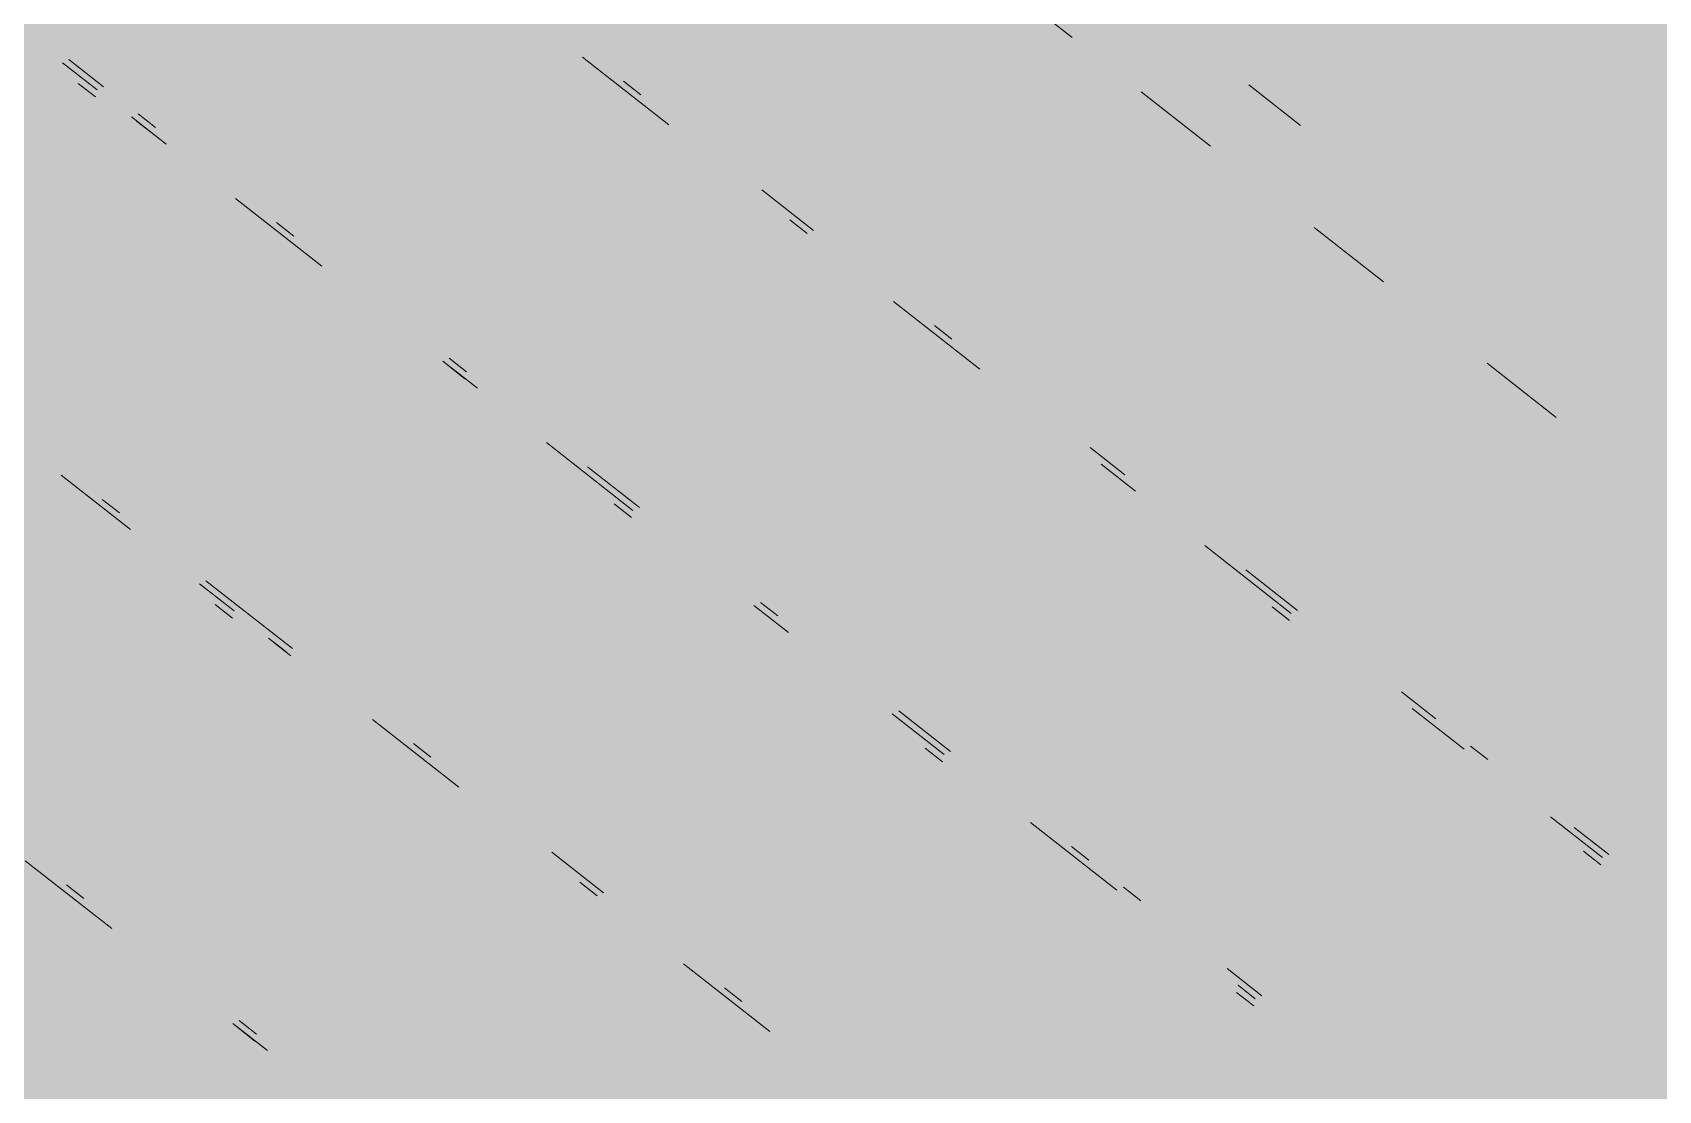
# Paper-space layout '03 3D Building and Roof' of a CAD drawing. Header units: millimetres. Extents: x 5 to 415, y 5 to 292.
# Drawn here: x 271.363 to 274.497, y 70.269 to 72.308 of the extents above; entities that cross this region are included whole.
import ezdxf

# ---------------------------------------------------------------- set-up
doc = ezdxf.new("R2010")
doc.units = ezdxf.units.MM
doc.layers.add('EXISTING', color=7, linetype='Continuous')
doc.layers.add('IMAGES', color=7, linetype='Continuous')

# ---------------------------------------------------------------- blocks, each defined once
blk = doc.blocks.new('SHEET_03')
at = {"layer": 'EXISTING', "color": 250, "lineweight": 9}
for p, q in [((273.2337, 72.4034), (273.367, 72.2988)), ((271.4996, 72.2038), (271.433, 72.2561)), ((272.4228, 72.2609), (272.5894, 72.1301)), ((271.4205, 72.2502), (271.4871, 72.1979)), ((271.4841, 72.1842), (271.4507, 72.2104)), ((272.5353, 72.1883), (272.5019, 72.2144)), ((273.5003, 72.1942), (273.6336, 72.0895)), ((273.8074, 72.1293), (273.7075, 72.2078)), ((271.5538, 72.1456), (271.6204, 72.0933)), ((271.5965, 72.1116), (271.5632, 72.1377)), ((271.5996, 72.1253), (271.5663, 72.1514)), ((272.8685, 71.9267), (272.7685, 72.0052)), ((271.7537, 71.9886), (271.9204, 71.8578)), ((271.8662, 71.916), (271.8329, 71.9422)), ((272.8227, 71.947), (272.856, 71.9208)), ((273.8336, 71.9326), (273.9669, 71.8279)), ((273.0227, 71.79), (273.1893, 71.6592)), ((273.1351, 71.7174), (273.1018, 71.7436)), ((272.1537, 71.6747), (272.2203, 71.6224)), ((272.1964, 71.6407), (272.1631, 71.6669)), ((272.1995, 71.6544), (272.1662, 71.6806)), ((274.1668, 71.671), (274.3001, 71.5663)), ((272.3536, 71.5178), (272.5203, 71.387)), ((273.4684, 71.4558), (273.4017, 71.5082)), ((272.5327, 71.3928), (272.4328, 71.4713)), ((273.4226, 71.4761), (273.4892, 71.4238)), ((271.418, 71.4547), (271.5513, 71.3501)), ((271.5304, 71.3821), (271.4971, 71.4083)), ((272.5172, 71.3733), (272.4839, 71.3994)), ((273.6225, 71.3192), (273.7892, 71.1884)), ((271.8637, 71.1205), (271.6971, 71.2513)), ((273.8017, 71.1943), (273.7017, 71.2727)), ((271.6846, 71.2455), (271.7512, 71.1931)), ((271.7482, 71.1795), (271.7149, 71.2056)), ((272.7535, 71.2038), (272.8202, 71.1515)), ((272.7994, 71.1836), (272.766, 71.2097)), ((273.7861, 71.1747), (273.7528, 71.2009)), ((271.8179, 71.1408), (271.8512, 71.1147)), ((271.8607, 71.1069), (271.8273, 71.133)), ((274.0683, 70.985), (274.0016, 71.0373)), ((273.1326, 70.922), (273.0326, 71.0004)), ((274.0225, 71.0053), (274.1224, 70.9268)), ((272.0179, 70.9839), (272.1845, 70.8531)), ((273.0202, 70.9946), (273.1201, 70.9161)), ((272.1303, 70.9113), (272.097, 70.9374)), ((273.1171, 70.9024), (273.0838, 70.9286)), ((274.1683, 70.9065), (274.1349, 70.9327)), ((273.2868, 70.7853), (273.4534, 70.6545)), ((274.2891, 70.796), (274.3891, 70.7175)), ((274.4015, 70.7234), (274.3349, 70.7757)), ((272.4636, 70.6497), (272.3636, 70.7282)), ((273.3992, 70.7127), (273.3659, 70.7389)), ((274.386, 70.7038), (274.3527, 70.73)), ((271.3488, 70.7116), (271.5155, 70.5808)), ((271.4613, 70.639), (271.428, 70.6651)), ((272.4178, 70.67), (272.4511, 70.6438)), ((273.4992, 70.6342), (273.4659, 70.6604)), ((272.6177, 70.513), (272.7844, 70.3822)), ((273.7325, 70.4511), (273.6658, 70.5034)), ((273.6867, 70.4714), (273.72, 70.4452)), ((272.7302, 70.4404), (272.6969, 70.4666)), ((273.717, 70.4316), (273.6836, 70.4577)), ((271.7487, 70.3977), (271.8154, 70.3454)), ((271.7915, 70.3637), (271.7582, 70.3899)), ((271.7946, 70.3774), (271.7612, 70.4035))]:
    blk.add_line(p, q, dxfattribs=at)
at = {"layer": 'IMAGES', "color": 7}
for points in [[(271.2182, 72.2994), (271.4109, 72.2994), (271.2182, 72.3958), (271.4109, 72.3958)], [(271.4109, 72.2994), (271.5073, 72.2994), (271.4109, 72.3958), (271.5073, 72.3958)], [(271.5073, 72.2994), (272.0855, 72.2994), (271.5073, 72.3958), (272.0855, 72.3958)], [(272.0855, 72.2994), (272.1818, 72.2994), (272.0855, 72.3958), (272.1818, 72.3958)], [(272.1818, 72.2994), (272.4709, 72.2994), (272.1818, 72.3958), (272.4709, 72.3958)], [(272.4709, 72.2994), (272.5673, 72.2994), (272.4709, 72.3958), (272.5673, 72.3958)], [(272.5673, 72.2994), (273.0491, 72.2994), (272.5673, 72.3958), (273.0491, 72.3958)], [(273.0491, 72.2994), (273.2418, 72.2994), (273.0491, 72.3958), (273.2418, 72.3958)], [(273.2418, 72.2994), (273.6273, 72.2994), (273.2418, 72.3958), (273.6273, 72.3958)], [(273.6273, 72.2994), (273.82, 72.2994), (273.6273, 72.3958), (273.82, 72.3958)], [(273.82, 72.2994), (273.9164, 72.2994), (273.82, 72.3958), (273.9164, 72.3958)], [(273.9164, 72.2994), (274.0127, 72.2994), (273.9164, 72.3958), (274.0127, 72.3958)], [(274.0127, 72.203), (274.1091, 72.203), (274.0127, 72.3958), (274.1091, 72.3958)], [(274.1091, 72.2994), (274.2055, 72.2994), (274.1091, 72.3958), (274.2055, 72.3958)], [(274.2055, 72.2994), (274.3018, 72.2994), (274.2055, 72.3958), (274.3018, 72.3958)], [(274.3018, 72.2994), (274.3982, 72.2994), (274.3018, 72.3958), (274.3982, 72.3958)], [(274.3982, 72.2994), (274.4945, 72.2994), (274.3982, 72.3958), (274.4945, 72.3958)], [(274.4945, 72.2994), (274.5909, 72.2994), (274.4945, 72.3958), (274.5909, 72.3958)], [(271.3145, 72.203), (271.4109, 72.203), (271.3145, 72.2994), (271.4109, 72.2994)], [(271.4109, 72.203), (271.5073, 72.203), (271.4109, 72.2994), (271.5073, 72.2994)], [(271.5073, 72.203), (271.6036, 72.203), (271.5073, 72.2994), (271.6036, 72.2994)], [(271.6036, 72.203), (271.7, 72.203), (271.6036, 72.2994), (271.7, 72.2994)], [(271.7, 72.203), (272.1818, 72.203), (271.7, 72.2994), (272.1818, 72.2994)], [(272.1818, 72.203), (272.2782, 72.203), (272.1818, 72.2994), (272.2782, 72.2994)], [(272.2782, 72.203), (272.3745, 72.203), (272.2782, 72.2994), (272.3745, 72.2994)], [(272.3745, 72.203), (272.5673, 72.203), (272.3745, 72.2994), (272.5673, 72.2994)], [(272.5673, 72.203), (272.6636, 72.203), (272.5673, 72.2994), (272.6636, 72.2994)], [(272.6636, 72.203), (273.1455, 72.203), (272.6636, 72.2994), (273.1455, 72.2994)], [(273.1455, 72.203), (273.2418, 72.203), (273.1455, 72.2994), (273.2418, 72.2994)], [(273.2418, 72.203), (273.3382, 72.203), (273.2418, 72.2994), (273.3382, 72.2994)], [(273.3382, 72.203), (273.4345, 72.203), (273.3382, 72.2994), (273.4345, 72.2994)], [(273.4345, 72.203), (273.5309, 72.203), (273.4345, 72.2994), (273.5309, 72.2994)], [(273.5309, 72.203), (273.6273, 72.203), (273.5309, 72.2994), (273.6273, 72.2994)], [(273.6273, 72.203), (273.7236, 72.203), (273.6273, 72.2994), (273.7236, 72.2994)], [(273.7236, 72.203), (273.82, 72.203), (273.7236, 72.2994), (273.82, 72.2994)], [(273.82, 72.203), (273.9164, 72.203), (273.82, 72.2994), (273.9164, 72.2994)], [(273.9164, 72.203), (274.0127, 72.203), (273.9164, 72.2994), (274.0127, 72.2994)], [(274.1091, 72.203), (274.2055, 72.203), (274.1091, 72.2994), (274.2055, 72.2994)], [(274.2055, 72.203), (274.3018, 72.203), (274.2055, 72.2994), (274.3018, 72.2994)], [(274.3018, 72.203), (274.4945, 72.203), (274.3018, 72.2994), (274.4945, 72.2994)], [(274.4945, 72.203), (274.5909, 72.203), (274.4945, 72.2994), (274.5909, 72.2994)], [(271.3145, 72.1065), (271.4109, 72.1065), (271.3145, 72.203), (271.4109, 72.203)], [(271.4109, 72.1065), (271.6036, 72.1065), (271.4109, 72.203), (271.6036, 72.203)], [(271.6036, 72.1065), (271.7, 72.1065), (271.6036, 72.203), (271.7, 72.203)], [(271.7, 72.1065), (271.7964, 72.1065), (271.7, 72.203), (271.7964, 72.203)], [(271.7964, 72.1065), (272.3745, 72.1065), (271.7964, 72.203), (272.3745, 72.203)], [(272.3745, 72.1065), (272.4709, 72.1065), (272.3745, 72.203), (272.4709, 72.203)], [(272.4709, 72.1065), (272.6636, 72.1065), (272.4709, 72.203), (272.6636, 72.203)], [(272.6636, 72.1065), (272.76, 72.1065), (272.6636, 72.203), (272.76, 72.203)], [(272.76, 72.1065), (272.8564, 72.1065), (272.76, 72.203), (272.8564, 72.203)], [(272.8564, 72.1065), (273.2418, 72.1065), (272.8564, 72.203), (273.2418, 72.203)], [(273.2418, 72.1065), (273.3382, 72.1065), (273.2418, 72.203), (273.3382, 72.203)], [(273.3382, 72.1065), (273.4345, 72.1065), (273.3382, 72.203), (273.4345, 72.203)], [(273.4345, 72.1065), (273.5309, 72.1065), (273.4345, 72.203), (273.5309, 72.203)], [(273.5309, 72.1065), (273.6273, 72.1065), (273.5309, 72.203), (273.6273, 72.203)], [(273.6273, 72.1065), (273.82, 72.1065), (273.6273, 72.203), (273.82, 72.203)], [(273.82, 72.1065), (273.9164, 72.1065), (273.82, 72.203), (273.9164, 72.203)], [(273.9164, 72.1065), (274.0127, 72.1065), (273.9164, 72.203), (274.0127, 72.203)], [(274.0127, 72.1065), (274.1091, 72.1065), (274.0127, 72.203), (274.1091, 72.203)], [(274.1091, 72.1065), (274.2055, 72.1065), (274.1091, 72.203), (274.2055, 72.203)], [(274.2055, 72.1065), (274.3018, 72.1065), (274.2055, 72.203), (274.3018, 72.203)], [(274.3018, 72.1065), (274.3982, 72.1065), (274.3018, 72.203), (274.3982, 72.203)], [(274.3982, 72.1065), (274.4945, 72.1065), (274.3982, 72.203), (274.4945, 72.203)], [(274.4945, 72.1065), (274.5909, 72.1065), (274.4945, 72.203), (274.5909, 72.203)], [(270.9291, 72.0101), (271.4109, 72.0101), (270.9291, 72.1065), (271.4109, 72.1065)], [(271.4109, 72.0101), (271.5073, 72.0101), (271.4109, 72.1065), (271.5073, 72.1065)], [(271.5073, 72.0101), (271.6036, 72.0101), (271.5073, 72.1065), (271.6036, 72.1065)], [(271.6036, 72.0101), (271.7, 72.0101), (271.6036, 72.1065), (271.7, 72.1065)], [(271.7, 72.0101), (271.7964, 72.0101), (271.7, 72.1065), (271.7964, 72.1065)], [(271.7964, 72.0101), (271.8927, 72.0101), (271.7964, 72.1065), (271.8927, 72.1065)], [(271.8927, 72.0101), (272.3745, 72.0101), (271.8927, 72.1065), (272.3745, 72.1065)], [(272.3745, 72.0101), (272.4709, 72.0101), (272.3745, 72.1065), (272.4709, 72.1065)], [(272.4709, 72.0101), (272.5673, 72.0101), (272.4709, 72.1065), (272.5673, 72.1065)], [(272.5673, 72.0101), (272.76, 72.0101), (272.5673, 72.1065), (272.76, 72.1065)], [(272.76, 72.0101), (272.8564, 72.0101), (272.76, 72.1065), (272.8564, 72.1065)], [(272.8564, 72.0101), (272.9527, 72.0101), (272.8564, 72.1065), (272.9527, 72.1065)], [(272.9527, 72.0101), (273.4345, 72.0101), (272.9527, 72.1065), (273.4345, 72.1065)], [(273.4345, 72.0101), (273.5309, 72.0101), (273.4345, 72.1065), (273.5309, 72.1065)], [(273.5309, 72.0101), (273.6273, 72.0101), (273.5309, 72.1065), (273.6273, 72.1065)], [(273.6273, 72.0101), (273.7236, 72.0101), (273.6273, 72.1065), (273.7236, 72.1065)], [(273.7236, 72.0101), (273.82, 72.0101), (273.7236, 72.1065), (273.82, 72.1065)], [(273.82, 72.0101), (273.9164, 72.0101), (273.82, 72.1065), (273.9164, 72.1065)], [(273.9164, 72.0101), (274.0127, 72.0101), (273.9164, 72.1065), (274.0127, 72.1065)], [(274.0127, 72.0101), (274.1091, 72.0101), (274.0127, 72.1065), (274.1091, 72.1065)], [(274.1091, 72.0101), (274.2055, 72.0101), (274.1091, 72.1065), (274.2055, 72.1065)], [(274.2055, 72.0101), (274.3018, 72.0101), (274.2055, 72.1065), (274.3018, 72.1065)], [(274.3018, 72.0101), (274.3982, 72.0101), (274.3018, 72.1065), (274.3982, 72.1065)], [(274.3982, 72.0101), (274.4945, 72.0101), (274.3982, 72.1065), (274.4945, 72.1065)], [(274.4945, 72.0101), (274.5909, 72.0101), (274.4945, 72.1065), (274.5909, 72.1065)], [(271.0255, 71.9137), (271.5073, 71.9137), (271.0255, 72.0101), (271.5073, 72.0101)], [(271.5073, 71.9137), (271.6036, 71.9137), (271.5073, 72.0101), (271.6036, 72.0101)], [(271.6036, 71.9137), (271.7, 71.9137), (271.6036, 72.0101), (271.7, 72.0101)], [(271.7, 71.9137), (271.8927, 71.9137), (271.7, 72.0101), (271.8927, 72.0101)], [(271.8927, 71.9137), (271.9891, 71.9137), (271.8927, 72.0101), (271.9891, 72.0101)], [(271.9891, 71.9137), (272.5673, 71.9137), (271.9891, 72.0101), (272.5673, 72.0101)], [(272.5673, 71.9137), (272.6636, 71.9137), (272.5673, 72.0101), (272.6636, 72.0101)], [(272.6636, 71.9137), (272.76, 71.9137), (272.6636, 72.0101), (272.76, 72.0101)], [(272.76, 71.9137), (272.8564, 71.9137), (272.76, 72.0101), (272.8564, 72.0101)], [(272.8564, 71.9137), (272.9527, 71.9137), (272.8564, 72.0101), (272.9527, 72.0101)], [(272.9527, 71.9137), (273.0491, 71.9137), (272.9527, 72.0101), (273.0491, 72.0101)], [(273.0491, 71.9137), (273.5309, 71.9137), (273.0491, 72.0101), (273.5309, 72.0101)], [(273.5309, 71.9137), (273.6273, 71.9137), (273.5309, 72.0101), (273.6273, 72.0101)], [(273.6273, 71.9137), (273.7236, 71.9137), (273.6273, 72.0101), (273.7236, 72.0101)], [(273.7236, 71.9137), (273.82, 71.9137), (273.7236, 72.0101), (273.82, 72.0101)], [(273.82, 71.9137), (274.0127, 71.9137), (273.82, 72.0101), (274.0127, 72.0101)], [(274.0127, 71.9137), (274.1091, 71.9137), (274.0127, 72.0101), (274.1091, 72.0101)], [(274.1091, 71.9137), (274.3018, 71.9137), (274.1091, 72.0101), (274.3018, 72.0101)], [(274.3018, 71.9137), (274.3982, 71.9137), (274.3018, 72.0101), (274.3982, 72.0101)], [(274.3982, 71.9137), (274.5909, 71.9137), (274.3982, 72.0101), (274.5909, 72.0101)], [(271.2182, 71.8173), (271.7, 71.8173), (271.2182, 71.9137), (271.7, 71.9137)], [(271.7, 71.8173), (271.7964, 71.8173), (271.7, 71.9137), (271.7964, 71.9137)], [(271.7964, 71.8173), (271.9891, 71.8173), (271.7964, 71.9137), (271.9891, 71.9137)], [(271.9891, 71.8173), (272.0855, 71.8173), (271.9891, 71.9137), (272.0855, 71.9137)], [(272.0855, 71.8173), (272.1818, 71.8173), (272.0855, 71.9137), (272.1818, 71.9137)], [(272.1818, 71.8173), (272.6636, 71.8173), (272.1818, 71.9137), (272.6636, 71.9137)], [(272.6636, 71.8173), (272.76, 71.8173), (272.6636, 71.9137), (272.76, 71.9137)], [(272.76, 71.8173), (272.8564, 71.8173), (272.76, 71.9137), (272.8564, 71.9137)], [(272.8564, 71.8173), (273.0491, 71.8173), (272.8564, 71.9137), (273.0491, 71.9137)], [(273.0491, 71.8173), (273.1455, 71.8173), (273.0491, 71.9137), (273.1455, 71.9137)], [(273.1455, 71.8173), (273.2418, 71.8173), (273.1455, 71.9137), (273.2418, 71.9137)], [(273.2418, 71.8173), (273.6273, 71.8173), (273.2418, 71.9137), (273.6273, 71.9137)], [(273.6273, 71.8173), (273.7236, 71.8173), (273.6273, 71.9137), (273.7236, 71.9137)], [(273.7236, 71.8173), (273.82, 71.8173), (273.7236, 71.9137), (273.82, 71.9137)], [(273.82, 71.8173), (274.0127, 71.8173), (273.82, 71.9137), (274.0127, 71.9137)], [(274.0127, 71.8173), (274.1091, 71.8173), (274.0127, 71.9137), (274.1091, 71.9137)], [(274.1091, 71.8173), (274.2055, 71.8173), (274.1091, 71.9137), (274.2055, 71.9137)], [(274.2055, 71.8173), (274.3018, 71.8173), (274.2055, 71.9137), (274.3018, 71.9137)], [(274.3018, 71.8173), (274.3982, 71.8173), (274.3018, 71.9137), (274.3982, 71.9137)], [(274.3982, 71.8173), (274.4945, 71.8173), (274.3982, 71.9137), (274.4945, 71.9137)], [(274.4945, 71.8173), (274.6873, 71.8173), (274.4945, 71.9137), (274.6873, 71.9137)], [(271.3145, 71.7209), (271.8927, 71.7209), (271.3145, 71.8173), (271.8927, 71.8173)], [(271.8927, 71.7209), (271.9891, 71.7209), (271.8927, 71.8173), (271.9891, 71.8173)], [(271.9891, 71.7209), (272.1818, 71.7209), (271.9891, 71.8173), (272.1818, 71.8173)], [(272.1818, 71.7209), (272.2782, 71.7209), (272.1818, 71.8173), (272.2782, 71.8173)], [(272.2782, 71.7209), (272.76, 71.7209), (272.2782, 71.8173), (272.76, 71.8173)], [(272.76, 71.7209), (272.9527, 71.7209), (272.76, 71.8173), (272.9527, 71.8173)], [(272.9527, 71.7209), (273.1455, 71.7209), (272.9527, 71.8173), (273.1455, 71.8173)], [(273.1455, 71.7209), (273.2418, 71.7209), (273.1455, 71.8173), (273.2418, 71.8173)], [(273.2418, 71.7209), (273.3382, 71.7209), (273.2418, 71.8173), (273.3382, 71.8173)], [(273.3382, 71.7209), (273.7236, 71.7209), (273.3382, 71.8173), (273.7236, 71.8173)], [(273.7236, 71.7209), (273.82, 71.7209), (273.7236, 71.8173), (273.82, 71.8173)], [(273.82, 71.7209), (273.9164, 71.7209), (273.82, 71.8173), (273.9164, 71.8173)], [(273.9164, 71.7209), (274.0127, 71.7209), (273.9164, 71.8173), (274.0127, 71.8173)], [(274.0127, 71.7209), (274.2055, 71.7209), (274.0127, 71.8173), (274.2055, 71.8173)], [(274.2055, 71.7209), (274.3018, 71.7209), (274.2055, 71.8173), (274.3018, 71.8173)], [(274.3018, 71.7209), (274.3982, 71.7209), (274.3018, 71.8173), (274.3982, 71.8173)], [(274.3982, 71.7209), (274.4945, 71.7209), (274.3982, 71.8173), (274.4945, 71.8173)], [(274.4945, 71.7209), (274.5909, 71.7209), (274.4945, 71.8173), (274.5909, 71.8173)], [(271.3145, 71.6245), (271.4109, 71.6245), (271.3145, 71.7209), (271.4109, 71.7209)], [(271.4109, 71.6245), (271.8927, 71.6245), (271.4109, 71.7209), (271.8927, 71.7209)], [(271.8927, 71.6245), (271.9891, 71.6245), (271.8927, 71.7209), (271.9891, 71.7209)], [(271.9891, 71.6245), (272.0855, 71.6245), (271.9891, 71.7209), (272.0855, 71.7209)], [(272.0855, 71.6245), (272.2782, 71.6245), (272.0855, 71.7209), (272.2782, 71.7209)], [(272.2782, 71.6245), (272.3745, 71.6245), (272.2782, 71.7209), (272.3745, 71.7209)], [(272.3745, 71.6245), (272.4709, 71.6245), (272.3745, 71.7209), (272.4709, 71.7209)], [(272.4709, 71.6245), (272.9527, 71.6245), (272.4709, 71.7209), (272.9527, 71.7209)], [(272.9527, 71.6245), (273.0491, 71.6245), (272.9527, 71.7209), (273.0491, 71.7209)], [(273.0491, 71.6245), (273.2418, 71.6245), (273.0491, 71.7209), (273.2418, 71.7209)], [(273.2418, 71.6245), (273.3382, 71.6245), (273.2418, 71.7209), (273.3382, 71.7209)], [(273.3382, 71.6245), (273.4345, 71.6245), (273.3382, 71.7209), (273.4345, 71.7209)], [(273.4345, 71.6245), (273.9164, 71.6245), (273.4345, 71.7209), (273.9164, 71.7209)], [(273.9164, 71.6245), (274.0127, 71.6245), (273.9164, 71.7209), (274.0127, 71.7209)], [(274.0127, 71.6245), (274.1091, 71.6245), (274.0127, 71.7209), (274.1091, 71.7209)], [(274.1091, 71.6245), (274.3982, 71.6245), (274.1091, 71.7209), (274.3982, 71.7209)], [(274.3982, 71.6245), (274.4945, 71.6245), (274.3982, 71.7209), (274.4945, 71.7209)], [(274.4945, 71.6245), (274.5909, 71.6245), (274.4945, 71.7209), (274.5909, 71.7209)], [(271.3145, 71.5281), (271.4109, 71.5281), (271.3145, 71.6245), (271.4109, 71.6245)], [(271.4109, 71.5281), (271.5073, 71.5281), (271.4109, 71.6245), (271.5073, 71.6245)], [(271.5073, 71.5281), (271.9891, 71.5281), (271.5073, 71.6245), (271.9891, 71.6245)], [(271.9891, 71.5281), (272.0855, 71.5281), (271.9891, 71.6245), (272.0855, 71.6245)], [(272.0855, 71.5281), (272.1818, 71.5281), (272.0855, 71.6245), (272.1818, 71.6245)], [(272.1818, 71.5281), (272.2782, 71.5281), (272.1818, 71.6245), (272.2782, 71.6245)], [(272.2782, 71.5281), (272.3745, 71.5281), (272.2782, 71.6245), (272.3745, 71.6245)], [(272.3745, 71.5281), (272.4709, 71.5281), (272.3745, 71.6245), (272.4709, 71.6245)], [(272.4709, 71.5281), (272.5673, 71.5281), (272.4709, 71.6245), (272.5673, 71.6245)], [(272.5673, 71.5281), (273.0491, 71.5281), (272.5673, 71.6245), (273.0491, 71.6245)], [(273.0491, 71.5281), (273.1455, 71.5281), (273.0491, 71.6245), (273.1455, 71.6245)], [(273.1455, 71.5281), (273.2418, 71.5281), (273.1455, 71.6245), (273.2418, 71.6245)], [(273.2418, 71.5281), (273.3382, 71.5281), (273.2418, 71.6245), (273.3382, 71.6245)], [(273.3382, 71.5281), (273.4345, 71.5281), (273.3382, 71.6245), (273.4345, 71.6245)], [(273.4345, 71.5281), (273.5309, 71.5281), (273.4345, 71.6245), (273.5309, 71.6245)], [(273.5309, 71.5281), (274.0127, 71.5281), (273.5309, 71.6245), (274.0127, 71.6245)], [(274.0127, 71.5281), (274.1091, 71.5281), (274.0127, 71.6245), (274.1091, 71.6245)], [(274.1091, 71.5281), (274.2055, 71.5281), (274.1091, 71.6245), (274.2055, 71.6245)], [(274.2055, 71.5281), (274.3018, 71.5281), (274.2055, 71.6245), (274.3018, 71.6245)], [(274.3018, 71.5281), (274.3982, 71.5281), (274.3018, 71.6245), (274.3982, 71.6245)], [(274.3982, 71.5281), (274.4945, 71.5281), (274.3982, 71.6245), (274.4945, 71.6245)], [(274.4945, 71.5281), (274.5909, 71.5281), (274.4945, 71.6245), (274.5909, 71.6245)], [(271.3145, 71.4317), (271.5073, 71.4317), (271.3145, 71.5281), (271.5073, 71.5281)], [(271.5073, 71.4317), (271.6036, 71.4317), (271.5073, 71.5281), (271.6036, 71.5281)], [(271.6036, 71.4317), (271.7, 71.4317), (271.6036, 71.5281), (271.7, 71.5281)], [(271.7, 71.4317), (272.1818, 71.4317), (271.7, 71.5281), (272.1818, 71.5281)], [(272.1818, 71.4317), (272.2782, 71.4317), (272.1818, 71.5281), (272.2782, 71.5281)], [(272.2782, 71.4317), (272.3745, 71.4317), (272.2782, 71.5281), (272.3745, 71.5281)], [(272.3745, 71.4317), (272.4709, 71.4317), (272.3745, 71.5281), (272.4709, 71.5281)], [(272.4709, 71.4317), (272.5673, 71.4317), (272.4709, 71.5281), (272.5673, 71.5281)], [(272.5673, 71.4317), (272.6636, 71.4317), (272.5673, 71.5281), (272.6636, 71.5281)], [(272.6636, 71.4317), (273.1455, 71.4317), (272.6636, 71.5281), (273.1455, 71.5281)], [(273.1455, 71.4317), (273.2418, 71.4317), (273.1455, 71.5281), (273.2418, 71.5281)], [(273.2418, 71.4317), (273.3382, 71.4317), (273.2418, 71.5281), (273.3382, 71.5281)], [(273.3382, 71.4317), (273.5309, 71.4317), (273.3382, 71.5281), (273.5309, 71.5281)], [(273.5309, 71.4317), (274.1091, 71.4317), (273.5309, 71.5281), (274.1091, 71.5281)], [(274.1091, 71.4317), (274.2055, 71.4317), (274.1091, 71.5281), (274.2055, 71.5281)], [(274.2055, 71.4317), (274.3018, 71.4317), (274.2055, 71.5281), (274.3018, 71.5281)], [(274.3018, 71.4317), (274.3982, 71.4317), (274.3018, 71.5281), (274.3982, 71.5281)], [(274.3982, 71.4317), (274.4945, 71.4317), (274.3982, 71.5281), (274.4945, 71.5281)], [(274.4945, 71.4317), (274.5909, 71.4317), (274.4945, 71.5281), (274.5909, 71.5281)], [(270.8327, 71.3353), (271.4109, 71.3353), (270.8327, 71.4317), (271.4109, 71.4317)], [(271.4109, 71.3353), (271.6036, 71.3353), (271.4109, 71.4317), (271.6036, 71.4317)], [(271.6036, 71.3353), (271.7, 71.3353), (271.6036, 71.4317), (271.7, 71.4317)], [(271.7, 71.3353), (271.7964, 71.3353), (271.7, 71.4317), (271.7964, 71.4317)], [(271.7964, 71.3353), (272.2782, 71.3353), (271.7964, 71.4317), (272.2782, 71.4317)], [(272.2782, 71.3353), (272.3745, 71.3353), (272.2782, 71.4317), (272.3745, 71.4317)], [(272.3745, 71.3353), (272.4709, 71.3353), (272.3745, 71.4317), (272.4709, 71.4317)], [(272.4709, 71.3353), (272.5673, 71.3353), (272.4709, 71.4317), (272.5673, 71.4317)], [(272.5673, 71.3353), (272.6636, 71.3353), (272.5673, 71.4317), (272.6636, 71.4317)], [(272.6636, 71.3353), (272.76, 71.3353), (272.6636, 71.4317), (272.76, 71.4317)], [(272.76, 71.3353), (272.8564, 71.3353), (272.76, 71.4317), (272.8564, 71.4317)], [(272.8564, 71.3353), (273.3382, 71.3353), (272.8564, 71.4317), (273.3382, 71.4317)], [(273.3382, 71.3353), (273.4345, 71.3353), (273.3382, 71.4317), (273.4345, 71.4317)], [(273.4345, 71.3353), (273.6273, 71.3353), (273.4345, 71.4317), (273.6273, 71.4317)], [(273.6273, 71.3353), (273.7236, 71.3353), (273.6273, 71.4317), (273.7236, 71.4317)], [(273.7236, 71.3353), (273.82, 71.3353), (273.7236, 71.4317), (273.82, 71.4317)], [(273.82, 71.3353), (274.3018, 71.3353), (273.82, 71.4317), (274.3018, 71.4317)], [(274.3018, 71.3353), (274.3982, 71.3353), (274.3018, 71.4317), (274.3982, 71.4317)], [(274.3982, 71.3353), (274.4945, 71.3353), (274.3982, 71.4317), (274.4945, 71.4317)], [(274.4945, 71.3353), (274.5909, 71.3353), (274.4945, 71.4317), (274.5909, 71.4317)], [(270.9291, 71.2389), (271.4109, 71.2389), (270.9291, 71.3353), (271.4109, 71.3353)], [(271.4109, 71.2389), (271.5073, 71.2389), (271.4109, 71.3353), (271.5073, 71.3353)], [(271.5073, 71.2389), (271.6036, 71.2389), (271.5073, 71.3353), (271.6036, 71.3353)], [(271.6036, 71.2389), (271.7, 71.2389), (271.6036, 71.3353), (271.7, 71.3353)], [(271.7, 71.2389), (271.7964, 71.2389), (271.7, 71.3353), (271.7964, 71.3353)], [(271.7964, 71.2389), (271.8927, 71.2389), (271.7964, 71.3353), (271.8927, 71.3353)], [(271.8927, 71.2389), (272.3745, 71.2389), (271.8927, 71.3353), (272.3745, 71.3353)], [(272.3745, 71.2389), (272.4709, 71.2389), (272.3745, 71.3353), (272.4709, 71.3353)], [(272.4709, 71.2389), (272.5673, 71.2389), (272.4709, 71.3353), (272.5673, 71.3353)], [(272.5673, 71.2389), (272.76, 71.2389), (272.5673, 71.3353), (272.76, 71.3353)], [(272.76, 71.2389), (272.8564, 71.2389), (272.76, 71.3353), (272.8564, 71.3353)], [(272.8564, 71.2389), (272.9527, 71.2389), (272.8564, 71.3353), (272.9527, 71.3353)], [(272.9527, 71.2389), (273.4345, 71.2389), (272.9527, 71.3353), (273.4345, 71.3353)], [(273.4345, 71.2389), (273.5309, 71.2389), (273.4345, 71.3353), (273.5309, 71.3353)], [(273.5309, 71.2389), (273.6273, 71.2389), (273.5309, 71.3353), (273.6273, 71.3353)], [(273.6273, 71.2389), (273.7236, 71.2389), (273.6273, 71.3353), (273.7236, 71.3353)], [(273.7236, 71.2389), (273.82, 71.2389), (273.7236, 71.3353), (273.82, 71.3353)], [(273.82, 71.2389), (273.9164, 71.2389), (273.82, 71.3353), (273.9164, 71.3353)], [(273.9164, 71.2389), (274.3982, 71.2389), (273.9164, 71.3353), (274.3982, 71.3353)], [(274.3982, 71.2389), (274.4945, 71.2389), (274.3982, 71.3353), (274.4945, 71.3353)], [(274.4945, 71.2389), (274.5909, 71.2389), (274.4945, 71.3353), (274.5909, 71.3353)], [(271.0255, 71.1425), (271.5073, 71.1425), (271.0255, 71.2389), (271.5073, 71.2389)], [(271.5073, 71.1425), (271.6036, 71.1425), (271.5073, 71.2389), (271.6036, 71.2389)], [(271.6036, 71.1425), (271.7, 71.1425), (271.6036, 71.2389), (271.7, 71.2389)], [(271.7, 71.1425), (271.8927, 71.1425), (271.7, 71.2389), (271.8927, 71.2389)], [(271.8927, 71.1425), (271.9891, 71.1425), (271.8927, 71.2389), (271.9891, 71.2389)], [(271.9891, 71.1425), (272.0855, 71.1425), (271.9891, 71.2389), (272.0855, 71.2389)], [(272.0855, 71.1425), (272.5673, 71.1425), (272.0855, 71.2389), (272.5673, 71.2389)], [(272.5673, 71.1425), (272.6636, 71.1425), (272.5673, 71.2389), (272.6636, 71.2389)], [(272.6636, 71.1425), (272.8564, 71.1425), (272.6636, 71.2389), (272.8564, 71.2389)], [(272.8564, 71.1425), (272.9527, 71.1425), (272.8564, 71.2389), (272.9527, 71.2389)], [(272.9527, 71.1425), (273.0491, 71.1425), (272.9527, 71.2389), (273.0491, 71.2389)], [(273.0491, 71.1425), (273.5309, 71.1425), (273.0491, 71.2389), (273.5309, 71.2389)], [(273.5309, 71.1425), (273.6273, 71.1425), (273.5309, 71.2389), (273.6273, 71.2389)], [(273.6273, 71.1425), (273.7236, 71.1425), (273.6273, 71.2389), (273.7236, 71.2389)], [(273.7236, 71.1425), (273.9164, 71.1425), (273.7236, 71.2389), (273.9164, 71.2389)], [(273.9164, 71.1425), (274.0127, 71.1425), (273.9164, 71.2389), (274.0127, 71.2389)], [(274.0127, 71.1425), (274.1091, 71.1425), (274.0127, 71.2389), (274.1091, 71.2389)], [(274.1091, 71.1425), (274.4945, 71.1425), (274.1091, 71.2389), (274.4945, 71.2389)], [(274.4945, 71.1425), (274.5909, 71.1425), (274.4945, 71.2389), (274.5909, 71.2389)], [(271.1218, 71.0461), (271.6036, 71.0461), (271.1218, 71.1425), (271.6036, 71.1425)], [(271.6036, 71.0461), (271.7, 71.0461), (271.6036, 71.1425), (271.7, 71.1425)], [(271.7, 71.0461), (271.7964, 71.0461), (271.7, 71.1425), (271.7964, 71.1425)], [(271.7964, 71.0461), (271.9891, 71.0461), (271.7964, 71.1425), (271.9891, 71.1425)], [(271.9891, 71.0461), (272.0855, 71.0461), (271.9891, 71.1425), (272.0855, 71.1425)], [(272.0855, 71.0461), (272.1818, 71.0461), (272.0855, 71.1425), (272.1818, 71.1425)], [(272.1818, 71.0461), (272.6636, 71.0461), (272.1818, 71.1425), (272.6636, 71.1425)], [(272.6636, 71.0461), (272.76, 71.0461), (272.6636, 71.1425), (272.76, 71.1425)], [(272.76, 71.0461), (272.9527, 71.0461), (272.76, 71.1425), (272.9527, 71.1425)], [(272.9527, 71.0461), (273.0491, 71.0461), (272.9527, 71.1425), (273.0491, 71.1425)], [(273.0491, 71.0461), (273.1455, 71.0461), (273.0491, 71.1425), (273.1455, 71.1425)], [(273.1455, 71.0461), (273.6273, 71.0461), (273.1455, 71.1425), (273.6273, 71.1425)], [(273.6273, 71.0461), (273.7236, 71.0461), (273.6273, 71.1425), (273.7236, 71.1425)], [(273.7236, 71.0461), (273.82, 71.0461), (273.7236, 71.1425), (273.82, 71.1425)], [(273.82, 71.0461), (274.0127, 71.0461), (273.82, 71.1425), (274.0127, 71.1425)], [(274.0127, 71.0461), (274.1091, 71.0461), (274.0127, 71.1425), (274.1091, 71.1425)], [(274.1091, 71.0461), (274.2055, 71.0461), (274.1091, 71.1425), (274.2055, 71.1425)], [(274.2055, 71.0461), (274.6873, 71.0461), (274.2055, 71.1425), (274.6873, 71.1425)], [(271.1218, 70.9497), (271.7964, 70.9497), (271.1218, 71.0461), (271.7964, 71.0461)], [(271.7964, 70.9497), (271.8927, 70.9497), (271.7964, 71.0461), (271.8927, 71.0461)], [(271.8927, 70.9497), (271.9891, 70.9497), (271.8927, 71.0461), (271.9891, 71.0461)], [(271.9891, 70.9497), (272.0855, 70.9497), (271.9891, 71.0461), (272.0855, 71.0461)], [(272.0855, 70.9497), (272.1818, 70.9497), (272.0855, 71.0461), (272.1818, 71.0461)], [(272.1818, 70.9497), (272.2782, 70.9497), (272.1818, 71.0461), (272.2782, 71.0461)], [(272.2782, 70.9497), (272.76, 70.9497), (272.2782, 71.0461), (272.76, 71.0461)], [(272.76, 70.9497), (272.8564, 70.9497), (272.76, 71.0461), (272.8564, 71.0461)], [(272.8564, 70.9497), (272.9527, 70.9497), (272.8564, 71.0461), (272.9527, 71.0461)], [(272.9527, 70.9497), (273.1455, 70.9497), (272.9527, 71.0461), (273.1455, 71.0461)], [(273.1455, 70.9497), (273.82, 70.9497), (273.1455, 71.0461), (273.82, 71.0461)], [(273.82, 70.9497), (273.9164, 70.9497), (273.82, 71.0461), (273.9164, 71.0461)], [(273.9164, 70.9497), (274.1091, 70.9497), (273.9164, 71.0461), (274.1091, 71.0461)], [(274.1091, 70.9497), (274.2055, 70.9497), (274.1091, 71.0461), (274.2055, 71.0461)], [(274.2055, 70.9497), (274.3018, 70.9497), (274.2055, 71.0461), (274.3018, 71.0461)], [(274.3018, 70.9497), (274.7836, 70.9497), (274.3018, 71.0461), (274.7836, 71.0461)], [(271.3145, 70.8533), (271.4109, 70.8533), (271.3145, 70.9497), (271.4109, 70.9497)], [(271.4109, 70.8533), (271.8927, 70.8533), (271.4109, 70.9497), (271.8927, 70.9497)], [(271.8927, 70.8533), (271.9891, 70.8533), (271.8927, 70.9497), (271.9891, 70.9497)], [(271.9891, 70.8533), (272.0855, 70.8533), (271.9891, 70.9497), (272.0855, 70.9497)], [(272.0855, 70.8533), (272.1818, 70.8533), (272.0855, 70.9497), (272.1818, 70.9497)], [(272.1818, 70.8533), (272.2782, 70.8533), (272.1818, 70.9497), (272.2782, 70.9497)], [(272.2782, 70.8533), (272.3745, 70.8533), (272.2782, 70.9497), (272.3745, 70.9497)], [(272.3745, 70.8533), (272.8564, 70.8533), (272.3745, 70.9497), (272.8564, 70.9497)], [(272.8564, 70.8533), (272.9527, 70.8533), (272.8564, 70.9497), (272.9527, 70.9497)], [(272.9527, 70.8533), (273.0491, 70.8533), (272.9527, 70.9497), (273.0491, 70.9497)], [(273.0491, 70.8533), (273.2418, 70.8533), (273.0491, 70.9497), (273.2418, 70.9497)], [(273.2418, 70.8533), (273.9164, 70.8533), (273.2418, 70.9497), (273.9164, 70.9497)], [(273.9164, 70.8533), (274.0127, 70.8533), (273.9164, 70.9497), (274.0127, 70.9497)], [(274.0127, 70.8533), (274.2055, 70.8533), (274.0127, 70.9497), (274.2055, 70.9497)], [(274.2055, 70.8533), (274.3018, 70.8533), (274.2055, 70.9497), (274.3018, 70.9497)], [(274.3018, 70.8533), (274.3982, 70.8533), (274.3018, 70.9497), (274.3982, 70.9497)], [(274.3982, 70.8533), (274.88, 70.8533), (274.3982, 70.9497), (274.88, 70.9497)], [(271.3145, 70.7569), (271.4109, 70.7569), (271.3145, 70.8533), (271.4109, 70.8533)], [(271.4109, 70.7569), (271.5073, 70.7569), (271.4109, 70.8533), (271.5073, 70.8533)], [(271.5073, 70.7569), (271.9891, 70.7569), (271.5073, 70.8533), (271.9891, 70.8533)], [(271.9891, 70.7569), (272.0855, 70.7569), (271.9891, 70.8533), (272.0855, 70.8533)], [(272.0855, 70.7569), (272.1818, 70.7569), (272.0855, 70.8533), (272.1818, 70.8533)], [(272.1818, 70.7569), (272.3745, 70.7569), (272.1818, 70.8533), (272.3745, 70.8533)], [(272.3745, 70.7569), (272.4709, 70.7569), (272.3745, 70.8533), (272.4709, 70.8533)], [(272.4709, 70.7569), (272.5673, 70.7569), (272.4709, 70.8533), (272.5673, 70.8533)], [(272.5673, 70.7569), (273.0491, 70.7569), (272.5673, 70.8533), (273.0491, 70.8533)], [(273.0491, 70.7569), (273.1455, 70.7569), (273.0491, 70.8533), (273.1455, 70.8533)], [(273.1455, 70.7569), (273.2418, 70.7569), (273.1455, 70.8533), (273.2418, 70.8533)], [(273.2418, 70.7569), (273.3382, 70.7569), (273.2418, 70.8533), (273.3382, 70.8533)], [(273.3382, 70.7569), (273.4345, 70.7569), (273.3382, 70.8533), (273.4345, 70.8533)], [(273.4345, 70.7569), (273.5309, 70.7569), (273.4345, 70.8533), (273.5309, 70.8533)], [(273.5309, 70.7569), (274.0127, 70.7569), (273.5309, 70.8533), (274.0127, 70.8533)], [(274.0127, 70.7569), (274.1091, 70.7569), (274.0127, 70.8533), (274.1091, 70.8533)], [(274.1091, 70.7569), (274.2055, 70.7569), (274.1091, 70.8533), (274.2055, 70.8533)], [(274.2055, 70.7569), (274.3982, 70.7569), (274.2055, 70.8533), (274.3982, 70.8533)], [(274.3982, 70.7569), (274.4945, 70.7569), (274.3982, 70.8533), (274.4945, 70.8533)], [(274.4945, 70.7569), (274.5909, 70.7569), (274.4945, 70.8533), (274.5909, 70.8533)], [(271.3145, 70.6605), (271.5073, 70.6605), (271.3145, 70.7569), (271.5073, 70.7569)], [(271.5073, 70.6605), (271.6036, 70.6605), (271.5073, 70.7569), (271.6036, 70.7569)], [(271.6036, 70.6605), (272.0855, 70.6605), (271.6036, 70.7569), (272.0855, 70.7569)], [(272.0855, 70.6605), (272.2782, 70.6605), (272.0855, 70.7569), (272.2782, 70.7569)], [(272.2782, 70.6605), (272.4709, 70.6605), (272.2782, 70.7569), (272.4709, 70.7569)], [(272.4709, 70.6605), (272.5673, 70.6605), (272.4709, 70.7569), (272.5673, 70.7569)], [(272.5673, 70.6605), (272.6636, 70.6605), (272.5673, 70.7569), (272.6636, 70.7569)], [(272.6636, 70.6605), (273.1455, 70.6605), (272.6636, 70.7569), (273.1455, 70.7569)], [(273.1455, 70.6605), (273.2418, 70.6605), (273.1455, 70.7569), (273.2418, 70.7569)], [(273.2418, 70.6605), (273.3382, 70.6605), (273.2418, 70.7569), (273.3382, 70.7569)], [(273.3382, 70.6605), (273.5309, 70.6605), (273.3382, 70.7569), (273.5309, 70.7569)], [(273.5309, 70.6605), (273.6273, 70.6605), (273.5309, 70.7569), (273.6273, 70.7569)], [(273.6273, 70.6605), (274.3018, 70.6605), (273.6273, 70.7569), (274.3018, 70.7569)], [(274.3018, 70.6605), (274.4945, 70.6605), (274.3018, 70.7569), (274.4945, 70.7569)], [(274.4945, 70.6605), (274.5909, 70.6605), (274.4945, 70.7569), (274.5909, 70.7569)], [(271.3145, 70.5641), (271.4109, 70.5641), (271.3145, 70.6605), (271.4109, 70.6605)], [(271.4109, 70.5641), (271.6036, 70.5641), (271.4109, 70.6605), (271.6036, 70.6605)], [(271.6036, 70.5641), (271.7, 70.5641), (271.6036, 70.6605), (271.7, 70.6605)], [(271.7, 70.5641), (272.2782, 70.5641), (271.7, 70.6605), (272.2782, 70.6605)], [(272.2782, 70.5641), (272.3745, 70.5641), (272.2782, 70.6605), (272.3745, 70.6605)], [(272.3745, 70.5641), (272.5673, 70.5641), (272.3745, 70.6605), (272.5673, 70.6605)], [(272.5673, 70.5641), (272.6636, 70.5641), (272.5673, 70.6605), (272.6636, 70.6605)], [(272.6636, 70.5641), (272.76, 70.5641), (272.6636, 70.6605), (272.76, 70.6605)], [(272.76, 70.5641), (273.2418, 70.5641), (272.76, 70.6605), (273.2418, 70.6605)], [(273.2418, 70.5641), (273.3382, 70.5641), (273.2418, 70.6605), (273.3382, 70.6605)], [(273.3382, 70.5641), (273.4345, 70.5641), (273.3382, 70.6605), (273.4345, 70.6605)], [(273.4345, 70.5641), (273.5309, 70.5641), (273.4345, 70.6605), (273.5309, 70.6605)], [(273.5309, 70.5641), (273.6273, 70.5641), (273.5309, 70.6605), (273.6273, 70.6605)], [(273.6273, 70.5641), (273.7236, 70.5641), (273.6273, 70.6605), (273.7236, 70.6605)], [(273.7236, 70.5641), (274.3018, 70.5641), (273.7236, 70.6605), (274.3018, 70.6605)], [(274.3018, 70.5641), (274.3982, 70.5641), (274.3018, 70.6605), (274.3982, 70.6605)], [(274.3982, 70.5641), (274.4945, 70.5641), (274.3982, 70.6605), (274.4945, 70.6605)], [(274.4945, 70.4677), (274.6873, 70.4677), (274.4945, 70.6605), (274.6873, 70.6605)], [(271.3145, 70.4677), (271.4109, 70.4677), (271.3145, 70.5641), (271.4109, 70.5641)], [(271.4109, 70.4677), (271.5073, 70.4677), (271.4109, 70.5641), (271.5073, 70.5641)], [(271.5073, 70.4677), (271.7, 70.4677), (271.5073, 70.5641), (271.7, 70.5641)], [(271.7, 70.4677), (271.7964, 70.4677), (271.7, 70.5641), (271.7964, 70.5641)], [(271.7964, 70.4677), (271.8927, 70.4677), (271.7964, 70.5641), (271.8927, 70.5641)], [(271.8927, 70.4677), (272.3745, 70.4677), (271.8927, 70.5641), (272.3745, 70.5641)], [(272.3745, 70.4677), (272.4709, 70.4677), (272.3745, 70.5641), (272.4709, 70.5641)], [(272.4709, 70.4677), (272.5673, 70.4677), (272.4709, 70.5641), (272.5673, 70.5641)], [(272.5673, 70.4677), (272.6636, 70.4677), (272.5673, 70.5641), (272.6636, 70.5641)], [(272.6636, 70.4677), (272.76, 70.4677), (272.6636, 70.5641), (272.76, 70.5641)], [(272.76, 70.4677), (273.4345, 70.4677), (272.76, 70.5641), (273.4345, 70.5641)], [(273.4345, 70.4677), (273.5309, 70.4677), (273.4345, 70.5641), (273.5309, 70.5641)], [(273.5309, 70.4677), (273.7236, 70.4677), (273.5309, 70.5641), (273.7236, 70.5641)], [(273.7236, 70.4677), (273.82, 70.4677), (273.7236, 70.5641), (273.82, 70.5641)], [(273.82, 70.4677), (273.9164, 70.4677), (273.82, 70.5641), (273.9164, 70.5641)], [(273.9164, 70.4677), (274.3982, 70.4677), (273.9164, 70.5641), (274.3982, 70.5641)], [(274.3982, 70.4677), (274.4945, 70.4677), (274.3982, 70.5641), (274.4945, 70.5641)], [(270.9291, 70.3713), (271.4109, 70.3713), (270.9291, 70.4677), (271.4109, 70.4677)], [(271.4109, 70.3713), (271.5073, 70.3713), (271.4109, 70.4677), (271.5073, 70.4677)], [(271.5073, 70.3713), (271.6036, 70.3713), (271.5073, 70.4677), (271.6036, 70.4677)], [(271.6036, 70.3713), (271.7964, 70.3713), (271.6036, 70.4677), (271.7964, 70.4677)], [(271.7964, 70.3713), (271.8927, 70.3713), (271.7964, 70.4677), (271.8927, 70.4677)], [(271.8927, 70.3713), (271.9891, 70.3713), (271.8927, 70.4677), (271.9891, 70.4677)], [(271.9891, 70.3713), (272.4709, 70.3713), (271.9891, 70.4677), (272.4709, 70.4677)], [(272.4709, 70.3713), (272.5673, 70.3713), (272.4709, 70.4677), (272.5673, 70.4677)], [(272.5673, 70.3713), (272.6636, 70.3713), (272.5673, 70.4677), (272.6636, 70.4677)], [(272.6636, 70.3713), (272.8564, 70.3713), (272.6636, 70.4677), (272.8564, 70.4677)], [(272.8564, 70.3713), (272.9527, 70.3713), (272.8564, 70.4677), (272.9527, 70.4677)], [(272.9527, 70.3713), (273.5309, 70.3713), (272.9527, 70.4677), (273.5309, 70.4677)], [(273.5309, 70.3713), (273.6273, 70.3713), (273.5309, 70.4677), (273.6273, 70.4677)], [(273.6273, 70.3713), (273.82, 70.3713), (273.6273, 70.4677), (273.82, 70.4677)], [(273.82, 70.3713), (273.9164, 70.3713), (273.82, 70.4677), (273.9164, 70.4677)], [(273.9164, 70.3713), (274.0127, 70.3713), (273.9164, 70.4677), (274.0127, 70.4677)], [(274.0127, 70.3713), (274.4945, 70.3713), (274.0127, 70.4677), (274.4945, 70.4677)], [(274.4945, 70.3713), (274.6873, 70.3713), (274.4945, 70.4677), (274.6873, 70.4677)], [(271.1218, 70.2749), (271.6036, 70.2749), (271.1218, 70.3713), (271.6036, 70.3713)], [(271.6036, 70.2749), (271.7, 70.2749), (271.6036, 70.3713), (271.7, 70.3713)], [(271.7, 70.2749), (271.7964, 70.2749), (271.7, 70.3713), (271.7964, 70.3713)], [(271.7964, 70.2749), (271.9891, 70.2749), (271.7964, 70.3713), (271.9891, 70.3713)], [(271.9891, 70.2749), (272.0855, 70.2749), (271.9891, 70.3713), (272.0855, 70.3713)], [(272.0855, 70.2749), (272.5673, 70.2749), (272.0855, 70.3713), (272.5673, 70.3713)], [(272.5673, 70.2749), (272.6636, 70.2749), (272.5673, 70.3713), (272.6636, 70.3713)], [(272.6636, 70.2749), (272.76, 70.2749), (272.6636, 70.3713), (272.76, 70.3713)], [(272.76, 70.2749), (272.9527, 70.2749), (272.76, 70.3713), (272.9527, 70.3713)], [(272.9527, 70.2749), (273.0491, 70.2749), (272.9527, 70.3713), (273.0491, 70.3713)], [(273.0491, 70.2749), (273.1455, 70.2749), (273.0491, 70.3713), (273.1455, 70.3713)], [(273.1455, 70.2749), (273.6273, 70.2749), (273.1455, 70.3713), (273.6273, 70.3713)], [(273.6273, 70.2749), (273.7236, 70.2749), (273.6273, 70.3713), (273.7236, 70.3713)], [(273.7236, 70.2749), (273.82, 70.2749), (273.7236, 70.3713), (273.82, 70.3713)], [(273.82, 70.2749), (273.9164, 70.2749), (273.82, 70.3713), (273.9164, 70.3713)], [(273.9164, 70.2749), (274.0127, 70.2749), (273.9164, 70.3713), (274.0127, 70.3713)], [(274.0127, 70.2749), (274.1091, 70.2749), (274.0127, 70.3713), (274.1091, 70.3713)], [(274.1091, 70.2749), (274.6873, 70.2749), (274.1091, 70.3713), (274.6873, 70.3713)], [(271.2182, 70.1785), (271.7964, 70.1785), (271.2182, 70.2749), (271.7964, 70.2749)], [(271.7964, 70.1785), (271.8927, 70.1785), (271.7964, 70.2749), (271.8927, 70.2749)], [(271.8927, 70.1785), (271.9891, 70.1785), (271.8927, 70.2749), (271.9891, 70.2749)], [(271.9891, 70.1785), (272.0855, 70.1785), (271.9891, 70.2749), (272.0855, 70.2749)], [(272.0855, 70.1785), (272.76, 70.1785), (272.0855, 70.2749), (272.76, 70.2749)], [(272.76, 70.1785), (272.8564, 70.1785), (272.76, 70.2749), (272.8564, 70.2749)], [(272.8564, 70.1785), (272.9527, 70.1785), (272.8564, 70.2749), (272.9527, 70.2749)], [(272.9527, 70.1785), (273.0491, 70.1785), (272.9527, 70.2749), (273.0491, 70.2749)], [(273.0491, 70.1785), (273.1455, 70.1785), (273.0491, 70.2749), (273.1455, 70.2749)], [(273.1455, 70.1785), (273.2418, 70.1785), (273.1455, 70.2749), (273.2418, 70.2749)], [(273.2418, 70.1785), (273.82, 70.1785), (273.2418, 70.2749), (273.82, 70.2749)], [(273.82, 70.1785), (273.9164, 70.1785), (273.82, 70.2749), (273.9164, 70.2749)], [(273.9164, 70.1785), (274.1091, 70.1785), (273.9164, 70.2749), (274.1091, 70.2749)], [(274.1091, 70.1785), (274.2055, 70.1785), (274.1091, 70.2749), (274.2055, 70.2749)], [(274.2055, 70.1785), (274.7836, 70.1785), (274.2055, 70.2749), (274.7836, 70.2749)]]:
    blk.add_solid(points, dxfattribs=at)

psp = doc.layouts.new('03 3D Building and Roof')

# ---------------------------------------------------------------- block references
psp.add_blockref('SHEET_03', (0, 0))

doc.saveas('drawing.dxf')
